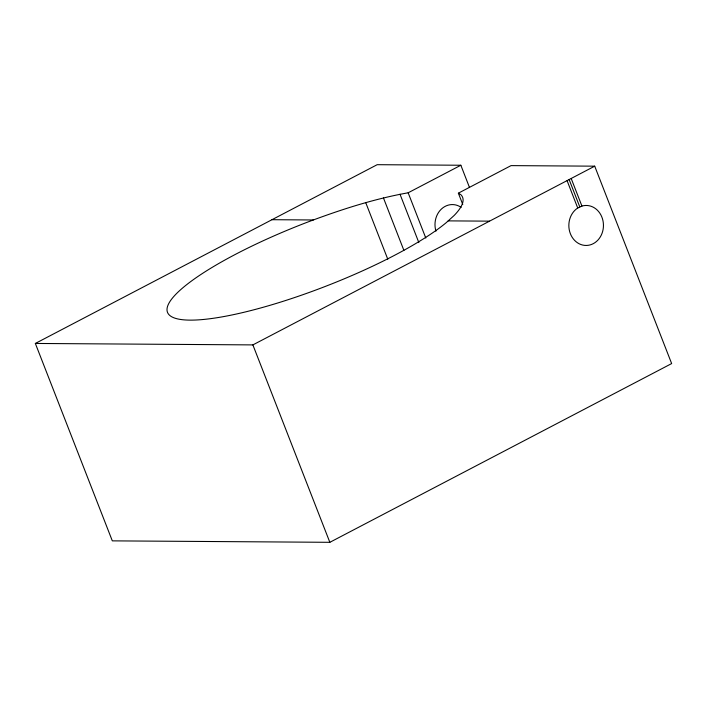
<?xml version="1.0" encoding="UTF-8"?>
<svg xmlns="http://www.w3.org/2000/svg" width="707" height="707" viewBox="0 0 707 707"><rect width="100%" height="100%" fill="white"/><g stroke="black" fill="none" stroke-linecap="round" stroke-linejoin="round"><path stroke-width="1.06" d="M460.849 165.244L377.185 164.687L35.35 343.452L112.316 540.864L329.842 542.313L671.65 363.575L594.711 166.172L511.055 165.615L458.366 193.17L460.849 194.681A158.359 33.194 -21.3 0 1 454.133 215.485L446.294 222.608A158.359 33.194 -21.3 0 1 190.156 320.13A158.359 33.194 -21.3 0 1 308.667 221.706C341.013 209.581 374.091 198.853 408.16 192.79L460.849 165.244L469.519 187.549M35.35 343.452L252.876 344.901L594.711 166.172M577.725 208.008L581.923 206.073A19.999 17.304 -89.6 0 1 603.142 229.192A19.999 17.304 -89.6 0 1 576.019 241.697A19.999 17.304 -89.6 0 1 577.725 208.008L567.094 180.674M271.983 219.7L313.316 219.974M448.185 220.876L489.509 221.15M571.291 178.738L581.923 206.073M569.135 179.551L579.767 206.886M458.366 193.17L462.776 204.473M408.16 192.79L425.8 238.038M400.012 194.239L418.844 242.572M383.459 197.96L403.9 250.402M365.74 202.644L387.781 259.204M252.876 344.901L329.842 542.313M435.945 231.171A19.999 17.304 -89.6 0 1 441.362 209.086A19.999 17.304 -89.6 0 1 461.158 207.372"/></g></svg>
